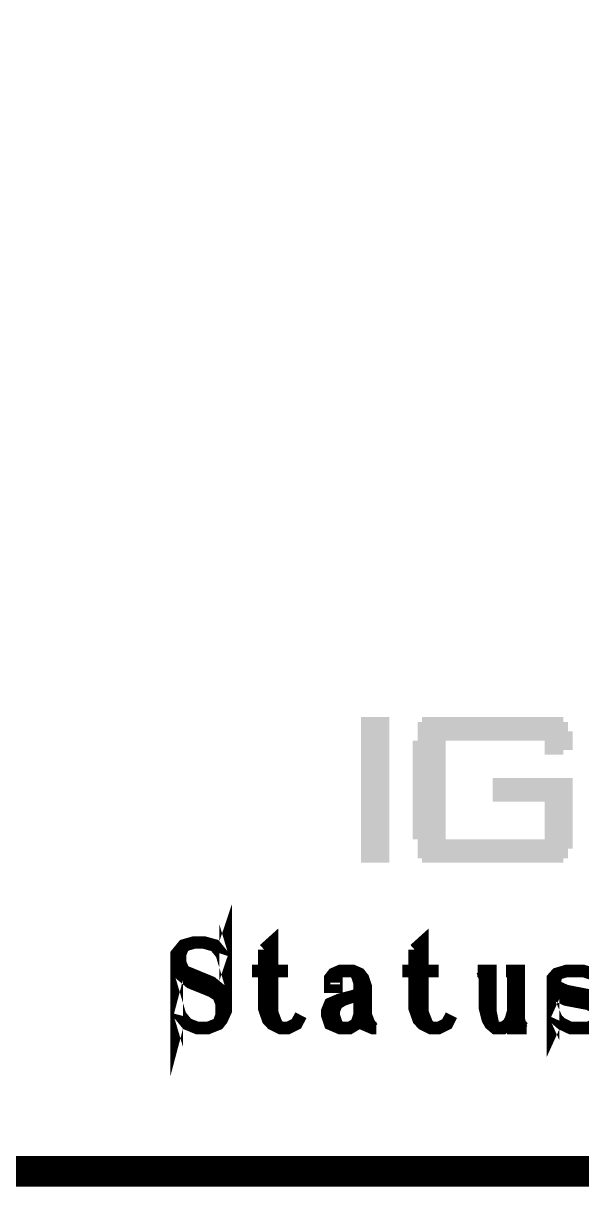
# Model space of a CAD drawing. Extents: x -0.1 to 52.1, y -0.1 to 28.5.
# Drawn here: x 28.81 to 32.43, y -0.1 to 7.44 of the extents above; entities that cross this region are included whole.
import ezdxf

# ---------------------------------------------------------------- set-up
doc = ezdxf.new("R2010")
doc.units = 0
doc.layers.add('07_ASSY1_GBR', color=7, linetype='CONTINUOUS')

msp = doc.modelspace()

# ---------------------------------------------------------------- linework, layer by layer
at = {"layer": '07_ASSY1_GBR'}
for points, const_width in [([(0, 23), (0, 0), (52, 0), (52, 23), (0, 23)], 0.2), ([(30.097, 1.409), (30.122, 1.483), (30.122, 1.326), (30.097, 1.409), (30.052, 1.464), (29.983, 1.483), (29.916, 1.483), (29.85, 1.464), (29.805, 1.409), (29.805, 1.326), (29.827, 1.28), (29.894, 1.224), (30.03, 1.169), (30.075, 1.141), (30.097, 1.086), (30.097, 1.012), (30.075, 0.956)], 0.08128), ([(30.372, 1.437), (30.423, 1.483), (30.423, 1.03), (30.451, 0.956), (30.477, 0.929)], 0.08128), ([(31.347, 1.437), (31.398, 1.483), (31.398, 1.03), (31.427, 0.956), (31.452, 0.929)], 0.08128), ([(29.85, 1.464), (29.827, 1.409), (29.827, 1.353), (29.85, 1.298), (29.894, 1.28), (30.03, 1.224), (30.097, 1.169), (30.122, 1.113), (30.122, 1.039), (30.097, 0.984), (30.075, 0.956), (30.008, 0.929), (29.938, 0.929), (29.872, 0.956), (29.827, 1.012), (29.805, 1.086), (29.805, 0.929), (29.827, 1.012)], 0.08128), ([(30.372, 1.437), (30.372, 1.058), (30.397, 0.984), (30.423, 0.956), (30.477, 0.929), (30.527, 0.929), (30.581, 0.956), (30.61, 1.012)], 0.08128), ([(30.397, 1.437), (30.397, 1.03), (30.423, 0.984)], 0.08128), ([(31.347, 1.437), (31.347, 1.058), (31.373, 0.984), (31.398, 0.956), (31.452, 0.929), (31.503, 0.929), (31.557, 0.956), (31.585, 1.012)], 0.08128), ([(31.373, 1.437), (31.373, 1.03), (31.398, 0.984)], 0.08128), ([(29.827, 1.326), (29.85, 1.28), (29.894, 1.252), (30.03, 1.196), (30.075, 1.169), (30.097, 1.113)], 0.08128), ([(32.529, 1.252), (32.561, 1.298), (32.561, 1.196), (32.529, 1.252), (32.5, 1.28), (32.443, 1.298), (32.329, 1.298), (32.269, 1.28), (32.244, 1.252), (32.244, 1.196), (32.269, 1.141), (32.329, 1.113), (32.472, 1.086), (32.529, 1.058), (32.561, 0.984)], 0.08128), ([(30.293, 1.298), (30.527, 1.298)], 0.08128), ([(30.822, 1.224), (30.822, 1.252), (30.841, 1.252), (30.841, 1.196), (30.8, 1.196), (30.8, 1.252), (30.822, 1.28), (30.863, 1.298), (30.949, 1.298), (30.99, 1.28), (31.012, 1.252), (31.031, 1.196), (31.031, 1.012), (31.053, 0.956), (31.075, 0.929)], 0.08128), ([(30.949, 1.298), (30.971, 1.28), (30.99, 1.224), (30.99, 1.012), (31.012, 0.956), (31.075, 0.929), (31.098, 0.929)], 0.08128), ([(30.99, 1.252), (31.012, 1.196), (31.012, 1.012), (31.031, 0.956)], 0.08128), ([(31.268, 1.298), (31.503, 1.298)], 0.08128), ([(31.756, 1.298), (31.838, 1.298), (31.838, 1.039), (31.854, 0.956), (31.87, 0.929)], 0.08128), ([(31.772, 1.298), (31.803, 1.28)], 0.08128), ([(31.788, 1.298), (31.803, 1.252)], 0.08128), ([(31.803, 1.298), (31.803, 1.058), (31.822, 0.984), (31.838, 0.956), (31.87, 0.929), (31.921, 0.929), (31.956, 0.956), (31.971, 0.984), (31.987, 1.039)], 0.08128), ([(31.822, 1.28), (31.822, 1.039), (31.838, 0.984)], 0.08128), ([(31.94, 1.298), (32.022, 1.298), (32.022, 0.929)], 0.08128), ([(31.987, 1.298), (31.987, 0.929), (32.073, 0.929)], 0.08128), ([(32.003, 1.28), (32.003, 0.956)], 0.08128), ([(32.269, 1.28), (32.244, 1.196)], 0.08128), ([(32.244, 1.252), (32.269, 1.196), (32.329, 1.169), (32.472, 1.141), (32.529, 1.113), (32.561, 1.058), (32.561, 0.984), (32.529, 0.956), (32.472, 0.929), (32.358, 0.929), (32.301, 0.956), (32.269, 0.984), (32.244, 1.039), (32.244, 0.929), (32.269, 0.984)], 0.08128), ([(30.99, 1.169), (30.971, 1.141), (30.863, 1.113), (30.8, 1.086), (30.781, 1.039), (30.781, 1.012), (30.8, 0.956), (30.863, 0.929), (30.926, 0.929), (30.971, 0.956), (30.99, 1.012)], 0.08128), ([(32.269, 1.169), (32.329, 1.141), (32.472, 1.113), (32.529, 1.086)], 0.08128), ([(30.971, 1.141), (30.885, 1.113), (30.841, 1.086), (30.822, 1.039), (30.822, 1.012), (30.841, 0.956), (30.863, 0.929)], 0.08128), ([(30.822, 1.086), (30.8, 1.039), (30.8, 1.012), (30.822, 0.956)], 0.08128), ([(32.022, 0.984), (32.038, 0.929)], 0.08128), ([(32.022, 0.956), (32.054, 0.929)], 0.08128)]:
    msp.add_lwpolyline(points, dxfattribs=dict(at, const_width=const_width))
for points in [[(31.00002, 2.944946), (31.000054, 2.94498), (31.18298, 2.944946), (31.182946, 2.94498)], [(31.00002, 2.944926), (31.00002, 2.944946), (31.183, 2.944926), (31.18298, 2.944946)], [(31.00002, 2.914), (31.00002, 2.944926), (31.183, 2.914), (31.183, 2.944926)], [(31.000054, 2.94498), (31.000074, 2.945), (31.182946, 2.94498), (31.000074, 2.945)], [(31.39602, 2.944946), (31.396054, 2.94498), (32.310982, 2.944946), (32.310946, 2.94498)], [(31.39602, 2.944928), (31.39602, 2.944946), (32.311, 2.944928), (32.310982, 2.944946)], [(31.39602, 2.914128), (31.39602, 2.944928), (32.31098, 2.914128), (32.311, 2.944928)], [(31.396054, 2.94498), (31.396074, 2.945), (32.310946, 2.94498), (31.396074, 2.945)], [(31.00002, 2.91398), (31.00002, 2.914), (31.183, 2.91398), (31.183, 2.914)], [(31.00002, 2.884), (31.00002, 2.91398), (31.183, 2.884), (31.183, 2.91398)], [(31.00002, 2.88398), (31.00002, 2.884), (31.183, 2.88398), (31.183, 2.884)], [(31.00002, 2.853), (31.00002, 2.88398), (31.183, 2.853), (31.183, 2.88398)], [(31.36602, 2.913946), (31.366054, 2.91398), (32.34098, 2.913946), (32.340946, 2.91398)], [(31.36602, 2.913926), (31.36602, 2.913946), (32.341, 2.913926), (32.34098, 2.913946)], [(31.36602, 2.884), (31.36602, 2.913926), (32.341, 2.884), (32.341, 2.913926)], [(31.36602, 2.88398), (31.36602, 2.884), (32.341, 2.88398), (32.341, 2.884)], [(31.36602, 2.853128), (31.36602, 2.88398), (32.34098, 2.853128), (32.341, 2.88398)], [(31.366054, 2.91398), (31.366074, 2.914), (32.340946, 2.91398), (32.311108, 2.914)], [(31.395892, 2.914), (31.39602, 2.914128), (32.311108, 2.914), (32.31098, 2.914128)], [(31.00002, 2.85298), (31.00002, 2.853), (31.183, 2.85298), (31.183, 2.853)], [(31.00002, 2.823), (31.00002, 2.85298), (31.183, 2.823), (31.183, 2.85298)], [(31.00002, 2.82298), (31.00002, 2.823), (31.183, 2.82298), (31.183, 2.823)], [(31.00002, 2.792), (31.00002, 2.82298), (31.183, 2.792), (31.183, 2.82298)], [(31.00002, 2.79198), (31.00002, 2.792), (31.183, 2.79198), (31.183, 2.792)], [(31.00002, 2.762), (31.00002, 2.79198), (31.183, 2.762), (31.183, 2.79198)], [(31.33502, 2.791946), (31.335054, 2.79198), (31.549094, 2.791946), (31.549128, 2.79198)], [(31.33502, 2.791852), (31.33502, 2.791946), (31.549, 2.791852), (31.549094, 2.791946)], [(31.33502, 2.762), (31.33502, 2.791852), (31.549, 2.762), (31.549, 2.791852)], [(31.335054, 2.79198), (31.335074, 2.792), (31.549128, 2.79198), (32.188892, 2.792)], [(31.365892, 2.792), (31.36602, 2.792128), (32.372, 2.792), (32.372, 2.792128)], [(31.36602, 2.853), (31.36602, 2.853128), (32.341108, 2.853), (32.34098, 2.853128)], [(31.36602, 2.85298), (31.36602, 2.853), (32.371946, 2.85298), (32.341108, 2.853)], [(31.36602, 2.852926), (31.36602, 2.85298), (32.372, 2.852926), (32.371946, 2.85298)], [(31.36602, 2.823), (31.36602, 2.852926), (32.372, 2.823), (32.372, 2.852926)], [(31.36602, 2.82298), (31.36602, 2.823), (32.372, 2.82298), (32.372, 2.823)], [(31.36602, 2.792128), (31.36602, 2.82298), (32.372, 2.792128), (32.372, 2.82298)], [(32.188912, 2.79198), (32.188892, 2.792), (32.372, 2.79198), (32.372, 2.792)], [(32.18902, 2.791872), (32.188912, 2.79198), (32.372, 2.791872), (32.372, 2.79198)], [(32.18902, 2.762), (32.18902, 2.791872), (32.372, 2.762), (32.372, 2.791872)], [(31.00002, 2.76198), (31.00002, 2.762), (31.183, 2.76198), (31.183, 2.762)], [(31.00002, 2.732), (31.00002, 2.76198), (31.183, 2.732), (31.183, 2.76198)], [(31.00002, 2.73198), (31.00002, 2.732), (31.183, 2.73198), (31.183, 2.732)], [(31.00002, 2.701), (31.00002, 2.73198), (31.183, 2.701), (31.183, 2.73198)], [(31.33502, 2.76198), (31.33502, 2.762), (31.549, 2.76198), (31.549, 2.762)], [(31.33502, 2.732), (31.33502, 2.76198), (31.549, 2.732), (31.549, 2.76198)], [(31.33502, 2.73198), (31.33502, 2.732), (31.549, 2.73198), (31.549, 2.732)], [(31.33502, 2.701), (31.33502, 2.73198), (31.549, 2.701), (31.549, 2.73198)], [(32.18902, 2.76198), (32.18902, 2.762), (32.372, 2.76198), (32.372, 2.762)], [(32.18902, 2.732054), (32.18902, 2.76198), (32.37198, 2.732054), (32.372, 2.76198)], [(32.18902, 2.732), (32.18902, 2.732054), (32.371926, 2.732), (32.37198, 2.732054)], [(32.18902, 2.73198), (32.18902, 2.732), (32.311128, 2.73198), (32.371926, 2.732)], [(32.18902, 2.731852), (32.18902, 2.73198), (32.311, 2.731852), (32.311128, 2.73198)], [(32.18902, 2.701054), (32.18902, 2.731852), (32.31098, 2.701054), (32.311, 2.731852)], [(31.00002, 2.70098), (31.00002, 2.701), (31.183, 2.70098), (31.183, 2.701)], [(31.00002, 2.671), (31.00002, 2.70098), (31.183, 2.671), (31.183, 2.70098)], [(31.00002, 2.67098), (31.00002, 2.671), (31.183, 2.67098), (31.183, 2.671)], [(31.00002, 2.64), (31.00002, 2.67098), (31.183, 2.64), (31.183, 2.67098)], [(31.33502, 2.70098), (31.33502, 2.701), (31.549, 2.70098), (31.549, 2.701)], [(31.33502, 2.671), (31.33502, 2.70098), (31.549, 2.671), (31.549, 2.70098)], [(31.33502, 2.67098), (31.33502, 2.671), (31.549, 2.67098), (31.549, 2.671)], [(31.33502, 2.64), (31.33502, 2.67098), (31.549, 2.64), (31.549, 2.67098)], [(32.189074, 2.701), (32.18902, 2.701054), (32.310926, 2.701), (32.31098, 2.701054)], [(31.00002, 2.63998), (31.00002, 2.64), (31.183, 2.63998), (31.183, 2.64)], [(31.00002, 2.61), (31.00002, 2.63998), (31.183, 2.61), (31.183, 2.63998)], [(31.00002, 2.60998), (31.00002, 2.61), (31.183, 2.60998), (31.183, 2.61)], [(31.00002, 2.579), (31.00002, 2.60998), (31.183, 2.579), (31.183, 2.60998)], [(31.00002, 2.57898), (31.00002, 2.579), (31.183, 2.57898), (31.183, 2.579)], [(31.00002, 2.549), (31.00002, 2.57898), (31.183, 2.549), (31.183, 2.57898)], [(31.33502, 2.63998), (31.33502, 2.64), (31.549, 2.63998), (31.549, 2.64)], [(31.33502, 2.61), (31.33502, 2.63998), (31.549, 2.61), (31.549, 2.63998)], [(31.33502, 2.60998), (31.33502, 2.61), (31.549, 2.60998), (31.549, 2.61)], [(31.33502, 2.579), (31.33502, 2.60998), (31.549, 2.579), (31.549, 2.60998)], [(31.33502, 2.57898), (31.33502, 2.579), (31.549, 2.57898), (31.549, 2.579)], [(31.33502, 2.549), (31.33502, 2.57898), (31.549, 2.549), (31.549, 2.57898)], [(31.00002, 2.54898), (31.00002, 2.549), (31.183, 2.54898), (31.183, 2.549)], [(31.00002, 2.518), (31.00002, 2.54898), (31.183, 2.518), (31.183, 2.54898)], [(31.00002, 2.51798), (31.00002, 2.518), (31.183, 2.51798), (31.183, 2.518)], [(31.00002, 2.488), (31.00002, 2.51798), (31.183, 2.488), (31.183, 2.51798)], [(31.33502, 2.54898), (31.33502, 2.549), (31.549, 2.54898), (31.549, 2.549)], [(31.33502, 2.518), (31.33502, 2.54898), (31.549, 2.518), (31.549, 2.54898)], [(31.33502, 2.51798), (31.33502, 2.518), (31.549, 2.51798), (31.549, 2.518)], [(31.33502, 2.488), (31.33502, 2.51798), (31.549, 2.488), (31.549, 2.51798)], [(31.85302, 2.548946), (31.853054, 2.54898), (32.37198, 2.548946), (32.371946, 2.54898)], [(31.85302, 2.548926), (31.85302, 2.548946), (32.372, 2.548926), (32.37198, 2.548946)], [(31.85302, 2.518), (31.85302, 2.548926), (32.372, 2.518), (32.372, 2.548926)], [(31.85302, 2.51798), (31.85302, 2.518), (32.372, 2.51798), (32.372, 2.518)], [(31.85302, 2.488), (31.85302, 2.51798), (32.372, 2.488), (32.372, 2.51798)], [(31.853054, 2.54898), (31.853074, 2.549), (32.371946, 2.54898), (31.853074, 2.549)], [(31.00002, 2.48798), (31.00002, 2.488), (31.183, 2.48798), (31.183, 2.488)], [(31.00002, 2.457), (31.00002, 2.48798), (31.183, 2.457), (31.183, 2.48798)], [(31.00002, 2.45698), (31.00002, 2.457), (31.183, 2.45698), (31.183, 2.457)], [(31.00002, 2.427), (31.00002, 2.45698), (31.183, 2.427), (31.183, 2.45698)], [(31.00002, 2.42698), (31.00002, 2.427), (31.183, 2.42698), (31.183, 2.427)], [(31.00002, 2.396), (31.00002, 2.42698), (31.183, 2.396), (31.183, 2.42698)], [(31.33502, 2.48798), (31.33502, 2.488), (31.549, 2.48798), (31.549, 2.488)], [(31.33502, 2.457), (31.33502, 2.48798), (31.549, 2.457), (31.549, 2.48798)], [(31.33502, 2.45698), (31.33502, 2.457), (31.549, 2.45698), (31.549, 2.457)], [(31.33502, 2.427), (31.33502, 2.45698), (31.549, 2.427), (31.549, 2.45698)], [(31.33502, 2.42698), (31.33502, 2.427), (31.549, 2.42698), (31.549, 2.427)], [(31.33502, 2.396), (31.33502, 2.42698), (31.549, 2.396), (31.549, 2.42698)], [(31.85302, 2.48798), (31.85302, 2.488), (32.372, 2.48798), (32.372, 2.488)], [(31.85302, 2.457), (31.85302, 2.48798), (32.372, 2.457), (32.372, 2.48798)], [(31.85302, 2.45698), (31.85302, 2.457), (32.372, 2.45698), (32.372, 2.457)], [(31.85302, 2.427), (31.85302, 2.45698), (32.372, 2.427), (32.372, 2.45698)], [(31.85302, 2.42698), (31.85302, 2.427), (32.372, 2.42698), (32.372, 2.427)], [(31.85302, 2.396054), (31.85302, 2.42698), (32.372, 2.396054), (32.372, 2.42698)], [(31.00002, 2.39598), (31.00002, 2.396), (31.183, 2.39598), (31.183, 2.396)], [(31.00002, 2.366), (31.00002, 2.39598), (31.183, 2.366), (31.183, 2.39598)], [(31.00002, 2.36598), (31.00002, 2.366), (31.183, 2.36598), (31.183, 2.366)], [(31.00002, 2.335), (31.00002, 2.36598), (31.183, 2.335), (31.183, 2.36598)], [(31.33502, 2.39598), (31.33502, 2.396), (31.549, 2.39598), (31.549, 2.396)], [(31.33502, 2.366), (31.33502, 2.39598), (31.549, 2.366), (31.549, 2.39598)], [(31.33502, 2.36598), (31.33502, 2.366), (31.549, 2.36598), (31.549, 2.366)], [(31.33502, 2.335), (31.33502, 2.36598), (31.549, 2.335), (31.549, 2.36598)], [(31.853074, 2.396), (31.85302, 2.396054), (32.372, 2.396), (32.372, 2.396054)], [(32.188912, 2.39598), (32.188892, 2.396), (32.372, 2.39598), (32.372, 2.396)], [(32.18902, 2.395872), (32.188912, 2.39598), (32.372, 2.395872), (32.372, 2.39598)], [(32.18902, 2.366), (32.18902, 2.395872), (32.372, 2.366), (32.372, 2.395872)], [(32.18902, 2.36598), (32.18902, 2.366), (32.372, 2.36598), (32.372, 2.366)], [(32.18902, 2.335), (32.18902, 2.36598), (32.372, 2.335), (32.372, 2.36598)], [(31.00002, 2.33498), (31.00002, 2.335), (31.183, 2.33498), (31.183, 2.335)], [(31.00002, 2.305), (31.00002, 2.33498), (31.183, 2.305), (31.183, 2.33498)], [(31.00002, 2.30498), (31.00002, 2.305), (31.183, 2.30498), (31.183, 2.305)], [(31.00002, 2.274), (31.00002, 2.30498), (31.183, 2.274), (31.183, 2.30498)], [(31.00002, 2.27398), (31.00002, 2.274), (31.183, 2.27398), (31.183, 2.274)], [(31.00002, 2.244), (31.00002, 2.27398), (31.183, 2.244), (31.183, 2.27398)], [(31.33502, 2.33498), (31.33502, 2.335), (31.549, 2.33498), (31.549, 2.335)], [(31.33502, 2.305), (31.33502, 2.33498), (31.549, 2.305), (31.549, 2.33498)], [(31.33502, 2.30498), (31.33502, 2.305), (31.549, 2.30498), (31.549, 2.305)], [(31.33502, 2.274), (31.33502, 2.30498), (31.549, 2.274), (31.549, 2.30498)], [(31.33502, 2.27398), (31.33502, 2.274), (31.549, 2.27398), (31.549, 2.274)], [(31.33502, 2.244), (31.33502, 2.27398), (31.549, 2.244), (31.549, 2.27398)], [(32.18902, 2.33498), (32.18902, 2.335), (32.372, 2.33498), (32.372, 2.335)], [(32.18902, 2.305), (32.18902, 2.33498), (32.372, 2.305), (32.372, 2.33498)], [(32.18902, 2.30498), (32.18902, 2.305), (32.372, 2.30498), (32.372, 2.305)], [(32.18902, 2.274), (32.18902, 2.30498), (32.372, 2.274), (32.372, 2.30498)], [(32.18902, 2.27398), (32.18902, 2.274), (32.372, 2.27398), (32.372, 2.274)], [(32.18902, 2.244), (32.18902, 2.27398), (32.372, 2.244), (32.372, 2.27398)], [(31.00002, 2.24398), (31.00002, 2.244), (31.183, 2.24398), (31.183, 2.244)], [(31.00002, 2.213), (31.00002, 2.24398), (31.183, 2.213), (31.183, 2.24398)], [(31.00002, 2.21298), (31.00002, 2.213), (31.183, 2.21298), (31.183, 2.213)], [(31.00002, 2.183), (31.00002, 2.21298), (31.183, 2.183), (31.183, 2.21298)], [(31.33502, 2.24398), (31.33502, 2.244), (31.549, 2.24398), (31.549, 2.244)], [(31.33502, 2.213), (31.33502, 2.24398), (31.549, 2.213), (31.549, 2.24398)], [(31.33502, 2.21298), (31.33502, 2.213), (31.549, 2.21298), (31.549, 2.213)], [(31.33502, 2.183), (31.33502, 2.21298), (31.549, 2.183), (31.549, 2.21298)], [(32.18902, 2.24398), (32.18902, 2.244), (32.372, 2.24398), (32.372, 2.244)], [(32.18902, 2.213), (32.18902, 2.24398), (32.372, 2.213), (32.372, 2.24398)], [(32.18902, 2.21298), (32.18902, 2.213), (32.372, 2.21298), (32.372, 2.213)], [(32.18902, 2.183), (32.18902, 2.21298), (32.372, 2.183), (32.372, 2.21298)], [(31.00002, 2.18298), (31.00002, 2.183), (31.183, 2.18298), (31.183, 2.183)], [(31.00002, 2.152), (31.00002, 2.18298), (31.183, 2.152), (31.183, 2.18298)], [(31.00002, 2.15198), (31.00002, 2.152), (31.183, 2.15198), (31.183, 2.152)], [(31.00002, 2.122), (31.00002, 2.15198), (31.183, 2.122), (31.183, 2.15198)], [(31.00002, 2.12198), (31.00002, 2.122), (31.183, 2.12198), (31.183, 2.122)], [(31.00002, 2.091), (31.00002, 2.12198), (31.183, 2.091), (31.183, 2.12198)], [(31.33502, 2.18298), (31.33502, 2.183), (31.549, 2.18298), (31.549, 2.183)], [(31.33502, 2.152128), (31.33502, 2.18298), (31.54898, 2.152128), (31.549, 2.18298)], [(31.33502, 2.152054), (31.33502, 2.152128), (31.549054, 2.152054), (31.54898, 2.152128)], [(31.335074, 2.152), (31.33502, 2.152054), (31.549108, 2.152), (31.549054, 2.152054)], [(31.365912, 2.15198), (31.365892, 2.152), (32.372, 2.15198), (32.372, 2.152)], [(31.36602, 2.151872), (31.365912, 2.15198), (32.372, 2.151872), (32.372, 2.15198)], [(31.36602, 2.122), (31.36602, 2.151872), (32.372, 2.122), (32.372, 2.151872)], [(31.36602, 2.12198), (31.36602, 2.122), (32.372, 2.12198), (32.372, 2.122)], [(31.36602, 2.091054), (31.36602, 2.12198), (32.37198, 2.091054), (32.372, 2.12198)], [(32.188892, 2.152), (32.18902, 2.152128), (32.372, 2.152), (32.372, 2.152128)], [(32.18902, 2.18298), (32.18902, 2.183), (32.372, 2.18298), (32.372, 2.183)], [(32.18902, 2.152128), (32.18902, 2.18298), (32.372, 2.152128), (32.372, 2.18298)], [(31.00002, 2.09098), (31.00002, 2.091), (31.183, 2.09098), (31.183, 2.091)], [(31.00002, 2.061), (31.00002, 2.09098), (31.183, 2.061), (31.183, 2.09098)], [(31.00002, 2.06098), (31.00002, 2.061), (31.183, 2.06098), (31.183, 2.061)], [(31.00002, 2.03), (31.00002, 2.06098), (31.183, 2.03), (31.183, 2.06098)], [(31.36602, 2.091), (31.36602, 2.091054), (32.371926, 2.091), (32.37198, 2.091054)], [(31.36602, 2.09098), (31.36602, 2.091), (32.341128, 2.09098), (32.371926, 2.091)], [(31.36602, 2.090852), (31.36602, 2.09098), (32.341, 2.090852), (32.341128, 2.09098)], [(31.36602, 2.061), (31.36602, 2.090852), (32.341, 2.061), (32.341, 2.090852)], [(31.36602, 2.06098), (31.36602, 2.061), (32.341, 2.06098), (32.341, 2.061)], [(31.36602, 2.030054), (31.36602, 2.06098), (32.34098, 2.030054), (32.341, 2.06098)], [(31.00002, 2.02998), (31.00002, 2.03), (31.183, 2.02998), (31.183, 2.03)], [(31.00002, 2.000054), (31.00002, 2.02998), (31.18298, 2.000054), (31.183, 2.02998)], [(31.000074, 2), (31.00002, 2.000054), (31.182926, 2), (31.18298, 2.000054)], [(31.366074, 2.03), (31.36602, 2.030054), (32.340926, 2.03), (32.34098, 2.030054)], [(31.395912, 2.02998), (31.395892, 2.03), (32.311128, 2.02998), (32.340926, 2.03)], [(31.39602, 2.029872), (31.395912, 2.02998), (32.31102, 2.029872), (32.311128, 2.02998)], [(31.39602, 2.029852), (31.39602, 2.029872), (32.311, 2.029852), (32.31102, 2.029872)], [(31.39602, 2.000054), (31.39602, 2.029852), (32.31098, 2.000054), (32.311, 2.029852)], [(31.396074, 2), (31.39602, 2.000054), (32.310926, 2), (32.31098, 2.000054)]]:
    msp.add_solid(points, dxfattribs=at)

doc.saveas('drawing.dxf')
